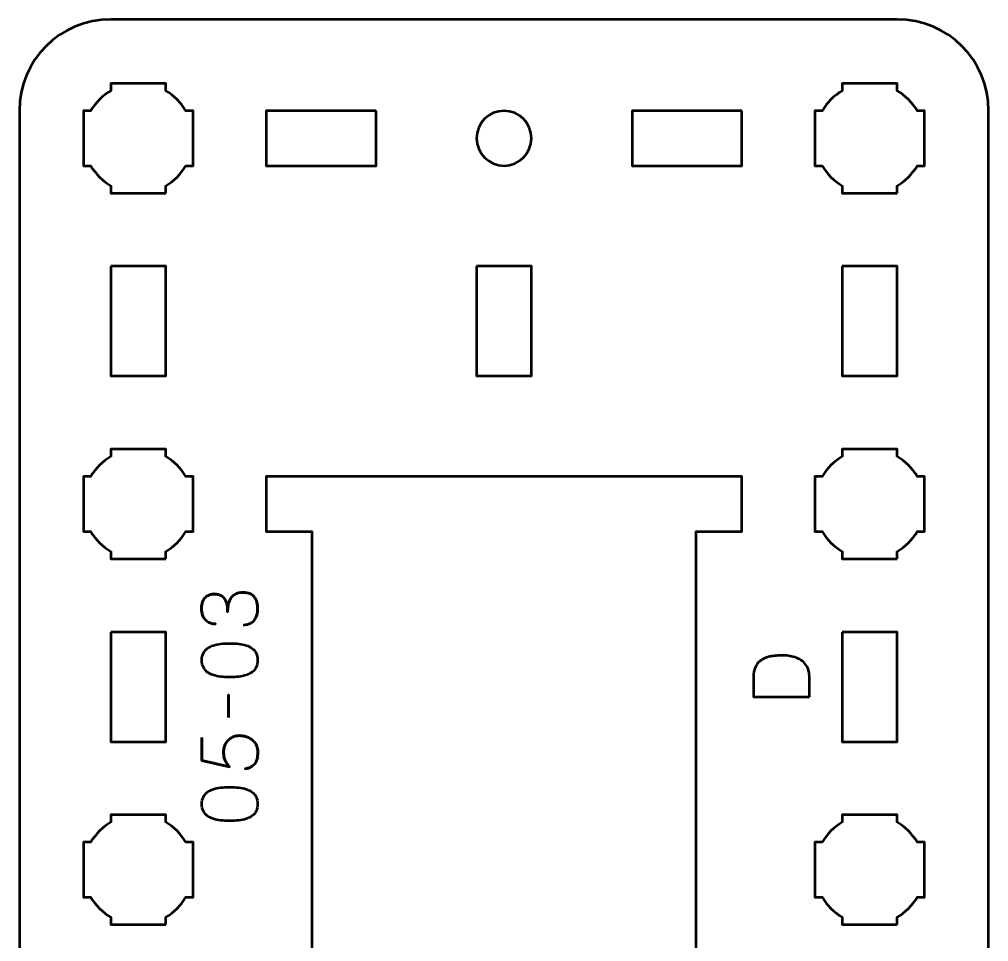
# Model space of a CAD drawing. Header units: centimetres. Extents: x -37.2 to 16.2, y -19.5 to -9.8.
# Drawn here: x -25.15 to -19.85, y -15.24 to -10.2 of the extents above; entities that cross this region are included whole.
import ezdxf

# ---------------------------------------------------------------- set-up
doc = ezdxf.new("R2010")
doc.units = ezdxf.units.CM
doc.header["$MEASUREMENT"] = 0
doc.layers.add('Layer 1', color=7, linetype='Continuous')

msp = doc.modelspace()

# ---------------------------------------------------------------- linework, layer by layer
at = {"layer": 'Layer 1', "color": 3, "lineweight": 53}
msp.add_open_spline([(-20.34991, -10.2), (-20.07285, -10.20008), (-19.84997, -10.42315), (-19.84997, -10.7001), (-19.84997, -10.7001), (-19.84997, -13.46669), (-19.84997, -16.23331), (-19.84997, -18.9999), (-19.84997, -18.9999), (-19.84997, -19.2769), (-20.07306, -19.5), (-20.35006, -19.5), (-20.35006, -19.5), (-20.35006, -19.5), (-24.64992, -19.5), (-24.64992, -19.5), (-24.64992, -19.5), (-24.92705, -19.5), (-25.15001, -19.2769), (-25.15001, -18.9999), (-25.15001, -18.9999), (-25.15001, -16.23331), (-25.15001, -13.46669), (-25.15001, -10.7001), (-25.15001, -10.7001), (-25.15001, -10.4231), (-24.92692, -10.2), (-24.64992, -10.2), (-24.64992, -10.2), (-24.64992, -10.2), (-20.34991, -10.2), (-20.34991, -10.2)], degree=3, knots=[0, 0, 0, 0, 0.125, 0.125, 0.125, 0.125, 0.25, 0.25, 0.25, 0.25, 0.375, 0.375, 0.375, 0.375, 0.5, 0.5, 0.5, 0.5, 0.625, 0.625, 0.625, 0.625, 0.75, 0.75, 0.75, 0.75, 0.875, 0.875, 0.875, 0.875, 1, 1, 1, 1], dxfattribs=at)
at = {"layer": 'Layer 1', "lineweight": 53}
for points, knots in [([(-24.34992, -11.14995), (-24.34992, -11.14995), (-24.49844, -11.14995), (-24.49844, -11.14995), (-24.49844, -11.14995), (-24.49844, -11.14995), (-24.49999, -11.14997), (-24.49999, -11.14997), (-24.49999, -11.14997), (-24.49999, -11.14997), (-24.50154, -11.14995), (-24.50154, -11.14995), (-24.50154, -11.14995), (-24.50154, -11.14995), (-24.64992, -11.14995), (-24.64992, -11.14995), (-24.64992, -11.14995), (-24.64992, -11.14995), (-24.64992, -11.10986), (-24.64992, -11.10986), (-24.64992, -11.10986), (-24.69549, -11.08351), (-24.73347, -11.04551), (-24.75983, -10.99996), (-24.75983, -10.99996), (-24.75983, -10.99996), (-24.79992, -10.99996), (-24.79992, -10.99996), (-24.79992, -10.99996), (-24.79992, -10.99996), (-24.79992, -10.85591), (-24.79992, -10.85591), (-24.79992, -10.85591), (-24.79992, -10.85591), (-24.79998, -10.84997), (-24.79998, -10.84997), (-24.79998, -10.84997), (-24.79998, -10.84997), (-24.79992, -10.84403), (-24.79992, -10.84403), (-24.79992, -10.84403), (-24.79992, -10.84403), (-24.79992, -10.69996), (-24.79992, -10.69996), (-24.79992, -10.69996), (-24.79992, -10.69996), (-24.75985, -10.69996), (-24.75985, -10.69996), (-24.75985, -10.69996), (-24.73349, -10.65439), (-24.6955, -10.6164), (-24.64992, -10.59006), (-24.64992, -10.59006), (-24.64992, -10.59006), (-24.64992, -10.54996), (-24.64992, -10.54996), (-24.64992, -10.54996), (-24.64992, -10.54996), (-24.34992, -10.54996), (-24.34992, -10.54996), (-24.34992, -10.54996), (-24.34992, -10.54996), (-24.34992, -10.59015), (-24.34992, -10.59015), (-24.34992, -10.59015), (-24.30442, -10.61649), (-24.26648, -10.65445), (-24.24014, -10.69996), (-24.24014, -10.69996), (-24.24014, -10.69996), (-24.19993, -10.69996), (-24.19993, -10.69996), (-24.19993, -10.69996), (-24.19993, -10.69996), (-24.19993, -10.99996), (-24.19993, -10.99996), (-24.19993, -10.99996), (-24.19993, -10.99996), (-24.24016, -10.99996), (-24.24016, -10.99996), (-24.24016, -10.99996), (-24.2665, -11.04546), (-24.30443, -11.08342), (-24.34992, -11.10976), (-24.34992, -11.10976), (-24.34992, -11.10976), (-24.34992, -11.14995), (-24.34992, -11.14995)], [0, 0, 0, 0, 0.0454545, 0.0454545, 0.0454545, 0.0454545, 0.0909091, 0.0909091, 0.0909091, 0.0909091, 0.1363636, 0.1363636, 0.1363636, 0.1363636, 0.1818182, 0.1818182, 0.1818182, 0.1818182, 0.2272727, 0.2272727, 0.2272727, 0.2272727, 0.2727273, 0.2727273, 0.2727273, 0.2727273, 0.3181818, 0.3181818, 0.3181818, 0.3181818, 0.3636364, 0.3636364, 0.3636364, 0.3636364, 0.4090909, 0.4090909, 0.4090909, 0.4090909, 0.4545455, 0.4545455, 0.4545455, 0.4545455, 0.5, 0.5, 0.5, 0.5, 0.5454545, 0.5454545, 0.5454545, 0.5454545, 0.5909091, 0.5909091, 0.5909091, 0.5909091, 0.6363636, 0.6363636, 0.6363636, 0.6363636, 0.6818182, 0.6818182, 0.6818182, 0.6818182, 0.7272727, 0.7272727, 0.7272727, 0.7272727, 0.7727273, 0.7727273, 0.7727273, 0.7727273, 0.8181818, 0.8181818, 0.8181818, 0.8181818, 0.8636364, 0.8636364, 0.8636364, 0.8636364, 0.9090909, 0.9090909, 0.9090909, 0.9090909, 0.9545455, 0.9545455, 0.9545455, 0.9545455, 1, 1, 1, 1]), ([(-20.34992, -11.14995), (-20.34992, -11.14995), (-20.49844, -11.14995), (-20.49844, -11.14995), (-20.49844, -11.14995), (-20.49844, -11.14995), (-20.49999, -11.14997), (-20.49999, -11.14997), (-20.49999, -11.14997), (-20.49999, -11.14997), (-20.50154, -11.14995), (-20.50154, -11.14995), (-20.50154, -11.14995), (-20.50154, -11.14995), (-20.64992, -11.14995), (-20.64992, -11.14995), (-20.64992, -11.14995), (-20.64992, -11.14995), (-20.64992, -11.10986), (-20.64992, -11.10986), (-20.64992, -11.10986), (-20.69549, -11.08351), (-20.73347, -11.04551), (-20.75983, -10.99996), (-20.75983, -10.99996), (-20.75983, -10.99996), (-20.79992, -10.99996), (-20.79992, -10.99996), (-20.79992, -10.99996), (-20.79992, -10.99996), (-20.79992, -10.85591), (-20.79992, -10.85591), (-20.79992, -10.85591), (-20.79992, -10.85591), (-20.79998, -10.84997), (-20.79998, -10.84997), (-20.79998, -10.84997), (-20.79998, -10.84997), (-20.79992, -10.84403), (-20.79992, -10.84403), (-20.79992, -10.84403), (-20.79992, -10.84403), (-20.79992, -10.69996), (-20.79992, -10.69996), (-20.79992, -10.69996), (-20.79992, -10.69996), (-20.75985, -10.69996), (-20.75985, -10.69996), (-20.75985, -10.69996), (-20.73349, -10.65439), (-20.6955, -10.6164), (-20.64992, -10.59006), (-20.64992, -10.59006), (-20.64992, -10.59006), (-20.64992, -10.54996), (-20.64992, -10.54996), (-20.64992, -10.54996), (-20.64992, -10.54996), (-20.34992, -10.54996), (-20.34992, -10.54996), (-20.34992, -10.54996), (-20.34992, -10.54996), (-20.34992, -10.59015), (-20.34992, -10.59015), (-20.34992, -10.59015), (-20.30442, -10.61649), (-20.26648, -10.65445), (-20.24014, -10.69996), (-20.24014, -10.69996), (-20.24014, -10.69996), (-20.19993, -10.69996), (-20.19993, -10.69996), (-20.19993, -10.69996), (-20.19993, -10.69996), (-20.19993, -10.99996), (-20.19993, -10.99996), (-20.19993, -10.99996), (-20.19993, -10.99996), (-20.24016, -10.99996), (-20.24016, -10.99996), (-20.24016, -10.99996), (-20.2665, -11.04546), (-20.30443, -11.08342), (-20.34992, -11.10976), (-20.34992, -11.10976), (-20.34992, -11.10976), (-20.34992, -11.14995), (-20.34992, -11.14995)], [0, 0, 0, 0, 0.0454545, 0.0454545, 0.0454545, 0.0454545, 0.0909091, 0.0909091, 0.0909091, 0.0909091, 0.1363636, 0.1363636, 0.1363636, 0.1363636, 0.1818182, 0.1818182, 0.1818182, 0.1818182, 0.2272727, 0.2272727, 0.2272727, 0.2272727, 0.2727273, 0.2727273, 0.2727273, 0.2727273, 0.3181818, 0.3181818, 0.3181818, 0.3181818, 0.3636364, 0.3636364, 0.3636364, 0.3636364, 0.4090909, 0.4090909, 0.4090909, 0.4090909, 0.4545455, 0.4545455, 0.4545455, 0.4545455, 0.5, 0.5, 0.5, 0.5, 0.5454545, 0.5454545, 0.5454545, 0.5454545, 0.5909091, 0.5909091, 0.5909091, 0.5909091, 0.6363636, 0.6363636, 0.6363636, 0.6363636, 0.6818182, 0.6818182, 0.6818182, 0.6818182, 0.7272727, 0.7272727, 0.7272727, 0.7272727, 0.7727273, 0.7727273, 0.7727273, 0.7727273, 0.8181818, 0.8181818, 0.8181818, 0.8181818, 0.8636364, 0.8636364, 0.8636364, 0.8636364, 0.9090909, 0.9090909, 0.9090909, 0.9090909, 0.9545455, 0.9545455, 0.9545455, 0.9545455, 1, 1, 1, 1]), ([(-23.19992, -10.70005), (-23.19992, -10.70005), (-23.19992, -11.00006), (-23.19992, -11.00006), (-23.19992, -11.00006), (-23.19992, -11.00006), (-23.79991, -11.00006), (-23.79991, -11.00006), (-23.79991, -11.00006), (-23.79991, -11.00006), (-23.79991, -10.70005), (-23.79991, -10.70005), (-23.79991, -10.70005), (-23.79991, -10.70005), (-23.19992, -10.70005), (-23.19992, -10.70005)], [0, 0, 0, 0, 0.25, 0.25, 0.25, 0.25, 0.5, 0.5, 0.5, 0.5, 0.75, 0.75, 0.75, 0.75, 1, 1, 1, 1]), ([(-22.64996, -10.84996), (-22.64996, -10.76713), (-22.58279, -10.69996), (-22.49996, -10.69996), (-22.49996, -10.69996), (-22.41713, -10.69996), (-22.34996, -10.76713), (-22.34996, -10.84996), (-22.34996, -10.84996), (-22.34996, -10.93279), (-22.41713, -10.99996), (-22.49996, -10.99996), (-22.49996, -10.99996), (-22.58279, -10.99996), (-22.64996, -10.93279), (-22.64996, -10.84996)], [0, 0, 0, 0, 0.25, 0.25, 0.25, 0.25, 0.5, 0.5, 0.5, 0.5, 0.75, 0.75, 0.75, 0.75, 1, 1, 1, 1]), ([(-21.19992, -10.70005), (-21.19992, -10.70005), (-21.19992, -11.00006), (-21.19992, -11.00006), (-21.19992, -11.00006), (-21.19992, -11.00006), (-21.79991, -11.00006), (-21.79991, -11.00006), (-21.79991, -11.00006), (-21.79991, -11.00006), (-21.79991, -10.70005), (-21.79991, -10.70005), (-21.79991, -10.70005), (-21.79991, -10.70005), (-21.19992, -10.70005), (-21.19992, -10.70005)], [0, 0, 0, 0, 0.25, 0.25, 0.25, 0.25, 0.5, 0.5, 0.5, 0.5, 0.75, 0.75, 0.75, 0.75, 1, 1, 1, 1]), ([(-24.64992, -11.55005), (-24.64992, -11.55005), (-24.34991, -11.55005), (-24.34991, -11.55005), (-24.34991, -11.55005), (-24.34991, -11.55005), (-24.34991, -12.15004), (-24.34991, -12.15004), (-24.34991, -12.15004), (-24.34991, -12.15004), (-24.64992, -12.15004), (-24.64992, -12.15004), (-24.64992, -12.15004), (-24.64992, -12.15004), (-24.64992, -11.55005), (-24.64992, -11.55005)], [0, 0, 0, 0, 0.25, 0.25, 0.25, 0.25, 0.5, 0.5, 0.5, 0.5, 0.75, 0.75, 0.75, 0.75, 1, 1, 1, 1]), ([(-22.64992, -11.55005), (-22.64992, -11.55005), (-22.34991, -11.55005), (-22.34991, -11.55005), (-22.34991, -11.55005), (-22.34991, -11.55005), (-22.34991, -12.15004), (-22.34991, -12.15004), (-22.34991, -12.15004), (-22.34991, -12.15004), (-22.64992, -12.15004), (-22.64992, -12.15004), (-22.64992, -12.15004), (-22.64992, -12.15004), (-22.64992, -11.55005), (-22.64992, -11.55005)], [0, 0, 0, 0, 0.25, 0.25, 0.25, 0.25, 0.5, 0.5, 0.5, 0.5, 0.75, 0.75, 0.75, 0.75, 1, 1, 1, 1]), ([(-20.64992, -11.55005), (-20.64992, -11.55005), (-20.34991, -11.55005), (-20.34991, -11.55005), (-20.34991, -11.55005), (-20.34991, -11.55005), (-20.34991, -12.15004), (-20.34991, -12.15004), (-20.34991, -12.15004), (-20.34991, -12.15004), (-20.64992, -12.15004), (-20.64992, -12.15004), (-20.64992, -12.15004), (-20.64992, -12.15004), (-20.64992, -11.55005), (-20.64992, -11.55005)], [0, 0, 0, 0, 0.25, 0.25, 0.25, 0.25, 0.5, 0.5, 0.5, 0.5, 0.75, 0.75, 0.75, 0.75, 1, 1, 1, 1]), ([(-24.34992, -13.14995), (-24.34992, -13.14995), (-24.49844, -13.14995), (-24.49844, -13.14995), (-24.49844, -13.14995), (-24.49844, -13.14995), (-24.49999, -13.14997), (-24.49999, -13.14997), (-24.49999, -13.14997), (-24.49999, -13.14997), (-24.50154, -13.14995), (-24.50154, -13.14995), (-24.50154, -13.14995), (-24.50154, -13.14995), (-24.64992, -13.14995), (-24.64992, -13.14995), (-24.64992, -13.14995), (-24.64992, -13.14995), (-24.64992, -13.10986), (-24.64992, -13.10986), (-24.64992, -13.10986), (-24.69549, -13.08351), (-24.73347, -13.04551), (-24.75983, -12.99996), (-24.75983, -12.99996), (-24.75983, -12.99996), (-24.79992, -12.99996), (-24.79992, -12.99996), (-24.79992, -12.99996), (-24.79992, -12.99996), (-24.79992, -12.85591), (-24.79992, -12.85591), (-24.79992, -12.85591), (-24.79992, -12.85591), (-24.79998, -12.84997), (-24.79998, -12.84997), (-24.79998, -12.84997), (-24.79998, -12.84997), (-24.79992, -12.84403), (-24.79992, -12.84403), (-24.79992, -12.84403), (-24.79992, -12.84403), (-24.79992, -12.69996), (-24.79992, -12.69996), (-24.79992, -12.69996), (-24.79992, -12.69996), (-24.75985, -12.69996), (-24.75985, -12.69996), (-24.75985, -12.69996), (-24.73349, -12.65439), (-24.6955, -12.6164), (-24.64992, -12.59006), (-24.64992, -12.59006), (-24.64992, -12.59006), (-24.64992, -12.54996), (-24.64992, -12.54996), (-24.64992, -12.54996), (-24.64992, -12.54996), (-24.34992, -12.54996), (-24.34992, -12.54996), (-24.34992, -12.54996), (-24.34992, -12.54996), (-24.34992, -12.59015), (-24.34992, -12.59015), (-24.34992, -12.59015), (-24.30442, -12.61649), (-24.26648, -12.65445), (-24.24014, -12.69996), (-24.24014, -12.69996), (-24.24014, -12.69996), (-24.19993, -12.69996), (-24.19993, -12.69996), (-24.19993, -12.69996), (-24.19993, -12.69996), (-24.19993, -12.99996), (-24.19993, -12.99996), (-24.19993, -12.99996), (-24.19993, -12.99996), (-24.24016, -12.99996), (-24.24016, -12.99996), (-24.24016, -12.99996), (-24.2665, -13.04546), (-24.30443, -13.08342), (-24.34992, -13.10976), (-24.34992, -13.10976), (-24.34992, -13.10976), (-24.34992, -13.14995), (-24.34992, -13.14995)], [0, 0, 0, 0, 0.0454545, 0.0454545, 0.0454545, 0.0454545, 0.0909091, 0.0909091, 0.0909091, 0.0909091, 0.1363636, 0.1363636, 0.1363636, 0.1363636, 0.1818182, 0.1818182, 0.1818182, 0.1818182, 0.2272727, 0.2272727, 0.2272727, 0.2272727, 0.2727273, 0.2727273, 0.2727273, 0.2727273, 0.3181818, 0.3181818, 0.3181818, 0.3181818, 0.3636364, 0.3636364, 0.3636364, 0.3636364, 0.4090909, 0.4090909, 0.4090909, 0.4090909, 0.4545455, 0.4545455, 0.4545455, 0.4545455, 0.5, 0.5, 0.5, 0.5, 0.5454545, 0.5454545, 0.5454545, 0.5454545, 0.5909091, 0.5909091, 0.5909091, 0.5909091, 0.6363636, 0.6363636, 0.6363636, 0.6363636, 0.6818182, 0.6818182, 0.6818182, 0.6818182, 0.7272727, 0.7272727, 0.7272727, 0.7272727, 0.7727273, 0.7727273, 0.7727273, 0.7727273, 0.8181818, 0.8181818, 0.8181818, 0.8181818, 0.8636364, 0.8636364, 0.8636364, 0.8636364, 0.9090909, 0.9090909, 0.9090909, 0.9090909, 0.9545455, 0.9545455, 0.9545455, 0.9545455, 1, 1, 1, 1]), ([(-20.34992, -13.14995), (-20.34992, -13.14995), (-20.49844, -13.14995), (-20.49844, -13.14995), (-20.49844, -13.14995), (-20.49844, -13.14995), (-20.49999, -13.14997), (-20.49999, -13.14997), (-20.49999, -13.14997), (-20.49999, -13.14997), (-20.50154, -13.14995), (-20.50154, -13.14995), (-20.50154, -13.14995), (-20.50154, -13.14995), (-20.64992, -13.14995), (-20.64992, -13.14995), (-20.64992, -13.14995), (-20.64992, -13.14995), (-20.64992, -13.10986), (-20.64992, -13.10986), (-20.64992, -13.10986), (-20.69549, -13.08351), (-20.73347, -13.04551), (-20.75983, -12.99996), (-20.75983, -12.99996), (-20.75983, -12.99996), (-20.79992, -12.99996), (-20.79992, -12.99996), (-20.79992, -12.99996), (-20.79992, -12.99996), (-20.79992, -12.85591), (-20.79992, -12.85591), (-20.79992, -12.85591), (-20.79992, -12.85591), (-20.79998, -12.84997), (-20.79998, -12.84997), (-20.79998, -12.84997), (-20.79998, -12.84997), (-20.79992, -12.84403), (-20.79992, -12.84403), (-20.79992, -12.84403), (-20.79992, -12.84403), (-20.79992, -12.69996), (-20.79992, -12.69996), (-20.79992, -12.69996), (-20.79992, -12.69996), (-20.75985, -12.69996), (-20.75985, -12.69996), (-20.75985, -12.69996), (-20.73349, -12.65439), (-20.6955, -12.6164), (-20.64992, -12.59006), (-20.64992, -12.59006), (-20.64992, -12.59006), (-20.64992, -12.54996), (-20.64992, -12.54996), (-20.64992, -12.54996), (-20.64992, -12.54996), (-20.34992, -12.54996), (-20.34992, -12.54996), (-20.34992, -12.54996), (-20.34992, -12.54996), (-20.34992, -12.59015), (-20.34992, -12.59015), (-20.34992, -12.59015), (-20.30442, -12.61649), (-20.26648, -12.65445), (-20.24014, -12.69996), (-20.24014, -12.69996), (-20.24014, -12.69996), (-20.19993, -12.69996), (-20.19993, -12.69996), (-20.19993, -12.69996), (-20.19993, -12.69996), (-20.19993, -12.99996), (-20.19993, -12.99996), (-20.19993, -12.99996), (-20.19993, -12.99996), (-20.24016, -12.99996), (-20.24016, -12.99996), (-20.24016, -12.99996), (-20.2665, -13.04546), (-20.30443, -13.08342), (-20.34992, -13.10976), (-20.34992, -13.10976), (-20.34992, -13.10976), (-20.34992, -13.14995), (-20.34992, -13.14995)], [0, 0, 0, 0, 0.0454545, 0.0454545, 0.0454545, 0.0454545, 0.0909091, 0.0909091, 0.0909091, 0.0909091, 0.1363636, 0.1363636, 0.1363636, 0.1363636, 0.1818182, 0.1818182, 0.1818182, 0.1818182, 0.2272727, 0.2272727, 0.2272727, 0.2272727, 0.2727273, 0.2727273, 0.2727273, 0.2727273, 0.3181818, 0.3181818, 0.3181818, 0.3181818, 0.3636364, 0.3636364, 0.3636364, 0.3636364, 0.4090909, 0.4090909, 0.4090909, 0.4090909, 0.4545455, 0.4545455, 0.4545455, 0.4545455, 0.5, 0.5, 0.5, 0.5, 0.5454545, 0.5454545, 0.5454545, 0.5454545, 0.5909091, 0.5909091, 0.5909091, 0.5909091, 0.6363636, 0.6363636, 0.6363636, 0.6363636, 0.6818182, 0.6818182, 0.6818182, 0.6818182, 0.7272727, 0.7272727, 0.7272727, 0.7272727, 0.7727273, 0.7727273, 0.7727273, 0.7727273, 0.8181818, 0.8181818, 0.8181818, 0.8181818, 0.8636364, 0.8636364, 0.8636364, 0.8636364, 0.9090909, 0.9090909, 0.9090909, 0.9090909, 0.9545455, 0.9545455, 0.9545455, 0.9545455, 1, 1, 1, 1]), ([(-21.19992, -18.68755), (-21.19992, -18.68755), (-21.19992, -19.00006), (-21.19992, -19.00006), (-21.19992, -19.00006), (-22.22534, -19.00006), (-22.77451, -19.00006), (-23.79991, -19.00006), (-23.79991, -19.00006), (-23.79991, -19.00006), (-23.79991, -18.68755), (-23.79991, -18.68755), (-23.79991, -18.68755), (-23.79991, -18.68755), (-23.54999, -18.68755), (-23.54999, -18.68755), (-23.54999, -18.68755), (-23.54999, -16.26878), (-23.54998, -15.4114), (-23.54998, -13.00006), (-23.54998, -13.00006), (-23.54998, -13.00006), (-23.79991, -13.00006), (-23.79991, -13.00006), (-23.79991, -13.00006), (-23.79991, -13.00006), (-23.79991, -12.70005), (-23.79991, -12.70005), (-23.79991, -12.70005), (-22.90176, -12.70005), (-22.09807, -12.70005), (-21.19992, -12.70005), (-21.19992, -12.70005), (-21.19992, -12.70005), (-21.19992, -13.00006), (-21.19992, -13.00006), (-21.19992, -13.00006), (-21.19992, -13.00006), (-21.44999, -13.00006), (-21.44999, -13.00006), (-21.44999, -13.00006), (-21.45, -15.44151), (-21.45001, -16.22887), (-21.45, -18.68755), (-21.45, -18.68755), (-21.45, -18.68755), (-21.19992, -18.68755), (-21.19992, -18.68755)], [0, 0, 0, 0, 0.0833333, 0.0833333, 0.0833333, 0.0833333, 0.1666667, 0.1666667, 0.1666667, 0.1666667, 0.25, 0.25, 0.25, 0.25, 0.3333333, 0.3333333, 0.3333333, 0.3333333, 0.4166667, 0.4166667, 0.4166667, 0.4166667, 0.5, 0.5, 0.5, 0.5, 0.5833333, 0.5833333, 0.5833333, 0.5833333, 0.6666667, 0.6666667, 0.6666667, 0.6666667, 0.75, 0.75, 0.75, 0.75, 0.8333333, 0.8333333, 0.8333333, 0.8333333, 0.9166667, 0.9166667, 0.9166667, 0.9166667, 1, 1, 1, 1]), ([(-24.64992, -13.55005), (-24.64992, -13.55005), (-24.34991, -13.55005), (-24.34991, -13.55005), (-24.34991, -13.55005), (-24.34991, -13.55005), (-24.34991, -14.15004), (-24.34991, -14.15004), (-24.34991, -14.15004), (-24.34991, -14.15004), (-24.64992, -14.15004), (-24.64992, -14.15004), (-24.64992, -14.15004), (-24.64992, -14.15004), (-24.64992, -13.55005), (-24.64992, -13.55005)], [0, 0, 0, 0, 0.25, 0.25, 0.25, 0.25, 0.5, 0.5, 0.5, 0.5, 0.75, 0.75, 0.75, 0.75, 1, 1, 1, 1]), ([(-20.64992, -13.55005), (-20.64992, -13.55005), (-20.34991, -13.55005), (-20.34991, -13.55005), (-20.34991, -13.55005), (-20.34991, -13.55005), (-20.34991, -14.15004), (-20.34991, -14.15004), (-20.34991, -14.15004), (-20.34991, -14.15004), (-20.64992, -14.15004), (-20.64992, -14.15004), (-20.64992, -14.15004), (-20.64992, -14.15004), (-20.64992, -13.55005), (-20.64992, -13.55005)], [0, 0, 0, 0, 0.25, 0.25, 0.25, 0.25, 0.5, 0.5, 0.5, 0.5, 0.75, 0.75, 0.75, 0.75, 1, 1, 1, 1]), ([(-24.34992, -15.14995), (-24.34992, -15.14995), (-24.49844, -15.14995), (-24.49844, -15.14995), (-24.49844, -15.14995), (-24.49844, -15.14995), (-24.49999, -15.14997), (-24.49999, -15.14997), (-24.49999, -15.14997), (-24.49999, -15.14997), (-24.50154, -15.14995), (-24.50154, -15.14995), (-24.50154, -15.14995), (-24.50154, -15.14995), (-24.64992, -15.14995), (-24.64992, -15.14995), (-24.64992, -15.14995), (-24.64992, -15.14995), (-24.64992, -15.10986), (-24.64992, -15.10986), (-24.64992, -15.10986), (-24.69549, -15.08351), (-24.73347, -15.04551), (-24.75983, -14.99996), (-24.75983, -14.99996), (-24.75983, -14.99996), (-24.79992, -14.99996), (-24.79992, -14.99996), (-24.79992, -14.99996), (-24.79992, -14.99996), (-24.79992, -14.85591), (-24.79992, -14.85591), (-24.79992, -14.85591), (-24.79992, -14.85591), (-24.79998, -14.84997), (-24.79998, -14.84997), (-24.79998, -14.84997), (-24.79998, -14.84997), (-24.79992, -14.84403), (-24.79992, -14.84403), (-24.79992, -14.84403), (-24.79992, -14.84403), (-24.79992, -14.69996), (-24.79992, -14.69996), (-24.79992, -14.69996), (-24.79992, -14.69996), (-24.75985, -14.69996), (-24.75985, -14.69996), (-24.75985, -14.69996), (-24.73349, -14.65439), (-24.6955, -14.6164), (-24.64992, -14.59006), (-24.64992, -14.59006), (-24.64992, -14.59006), (-24.64992, -14.54996), (-24.64992, -14.54996), (-24.64992, -14.54996), (-24.64992, -14.54996), (-24.34992, -14.54996), (-24.34992, -14.54996), (-24.34992, -14.54996), (-24.34992, -14.54996), (-24.34992, -14.59015), (-24.34992, -14.59015), (-24.34992, -14.59015), (-24.30442, -14.61649), (-24.26648, -14.65445), (-24.24014, -14.69996), (-24.24014, -14.69996), (-24.24014, -14.69996), (-24.19993, -14.69996), (-24.19993, -14.69996), (-24.19993, -14.69996), (-24.19993, -14.69996), (-24.19993, -14.99996), (-24.19993, -14.99996), (-24.19993, -14.99996), (-24.19993, -14.99996), (-24.24016, -14.99996), (-24.24016, -14.99996), (-24.24016, -14.99996), (-24.2665, -15.04546), (-24.30443, -15.08342), (-24.34992, -15.10976), (-24.34992, -15.10976), (-24.34992, -15.10976), (-24.34992, -15.14995), (-24.34992, -15.14995)], [0, 0, 0, 0, 0.0454545, 0.0454545, 0.0454545, 0.0454545, 0.0909091, 0.0909091, 0.0909091, 0.0909091, 0.1363636, 0.1363636, 0.1363636, 0.1363636, 0.1818182, 0.1818182, 0.1818182, 0.1818182, 0.2272727, 0.2272727, 0.2272727, 0.2272727, 0.2727273, 0.2727273, 0.2727273, 0.2727273, 0.3181818, 0.3181818, 0.3181818, 0.3181818, 0.3636364, 0.3636364, 0.3636364, 0.3636364, 0.4090909, 0.4090909, 0.4090909, 0.4090909, 0.4545455, 0.4545455, 0.4545455, 0.4545455, 0.5, 0.5, 0.5, 0.5, 0.5454545, 0.5454545, 0.5454545, 0.5454545, 0.5909091, 0.5909091, 0.5909091, 0.5909091, 0.6363636, 0.6363636, 0.6363636, 0.6363636, 0.6818182, 0.6818182, 0.6818182, 0.6818182, 0.7272727, 0.7272727, 0.7272727, 0.7272727, 0.7727273, 0.7727273, 0.7727273, 0.7727273, 0.8181818, 0.8181818, 0.8181818, 0.8181818, 0.8636364, 0.8636364, 0.8636364, 0.8636364, 0.9090909, 0.9090909, 0.9090909, 0.9090909, 0.9545455, 0.9545455, 0.9545455, 0.9545455, 1, 1, 1, 1]), ([(-20.34992, -15.14995), (-20.34992, -15.14995), (-20.49844, -15.14995), (-20.49844, -15.14995), (-20.49844, -15.14995), (-20.49844, -15.14995), (-20.49999, -15.14997), (-20.49999, -15.14997), (-20.49999, -15.14997), (-20.49999, -15.14997), (-20.50154, -15.14995), (-20.50154, -15.14995), (-20.50154, -15.14995), (-20.50154, -15.14995), (-20.64992, -15.14995), (-20.64992, -15.14995), (-20.64992, -15.14995), (-20.64992, -15.14995), (-20.64992, -15.10986), (-20.64992, -15.10986), (-20.64992, -15.10986), (-20.69549, -15.08351), (-20.73347, -15.04551), (-20.75983, -14.99996), (-20.75983, -14.99996), (-20.75983, -14.99996), (-20.79992, -14.99996), (-20.79992, -14.99996), (-20.79992, -14.99996), (-20.79992, -14.99996), (-20.79992, -14.85591), (-20.79992, -14.85591), (-20.79992, -14.85591), (-20.79992, -14.85591), (-20.79998, -14.84997), (-20.79998, -14.84997), (-20.79998, -14.84997), (-20.79998, -14.84997), (-20.79992, -14.84403), (-20.79992, -14.84403), (-20.79992, -14.84403), (-20.79992, -14.84403), (-20.79992, -14.69996), (-20.79992, -14.69996), (-20.79992, -14.69996), (-20.79992, -14.69996), (-20.75985, -14.69996), (-20.75985, -14.69996), (-20.75985, -14.69996), (-20.73349, -14.65439), (-20.6955, -14.6164), (-20.64992, -14.59006), (-20.64992, -14.59006), (-20.64992, -14.59006), (-20.64992, -14.54996), (-20.64992, -14.54996), (-20.64992, -14.54996), (-20.64992, -14.54996), (-20.34992, -14.54996), (-20.34992, -14.54996), (-20.34992, -14.54996), (-20.34992, -14.54996), (-20.34992, -14.59015), (-20.34992, -14.59015), (-20.34992, -14.59015), (-20.30442, -14.61649), (-20.26648, -14.65445), (-20.24014, -14.69996), (-20.24014, -14.69996), (-20.24014, -14.69996), (-20.19993, -14.69996), (-20.19993, -14.69996), (-20.19993, -14.69996), (-20.19993, -14.69996), (-20.19993, -14.99996), (-20.19993, -14.99996), (-20.19993, -14.99996), (-20.19993, -14.99996), (-20.24016, -14.99996), (-20.24016, -14.99996), (-20.24016, -14.99996), (-20.2665, -15.04546), (-20.30443, -15.08342), (-20.34992, -15.10976), (-20.34992, -15.10976), (-20.34992, -15.10976), (-20.34992, -15.14995), (-20.34992, -15.14995)], [0, 0, 0, 0, 0.0454545, 0.0454545, 0.0454545, 0.0454545, 0.0909091, 0.0909091, 0.0909091, 0.0909091, 0.1363636, 0.1363636, 0.1363636, 0.1363636, 0.1818182, 0.1818182, 0.1818182, 0.1818182, 0.2272727, 0.2272727, 0.2272727, 0.2272727, 0.2727273, 0.2727273, 0.2727273, 0.2727273, 0.3181818, 0.3181818, 0.3181818, 0.3181818, 0.3636364, 0.3636364, 0.3636364, 0.3636364, 0.4090909, 0.4090909, 0.4090909, 0.4090909, 0.4545455, 0.4545455, 0.4545455, 0.4545455, 0.5, 0.5, 0.5, 0.5, 0.5454545, 0.5454545, 0.5454545, 0.5454545, 0.5909091, 0.5909091, 0.5909091, 0.5909091, 0.6363636, 0.6363636, 0.6363636, 0.6363636, 0.6818182, 0.6818182, 0.6818182, 0.6818182, 0.7272727, 0.7272727, 0.7272727, 0.7272727, 0.7727273, 0.7727273, 0.7727273, 0.7727273, 0.8181818, 0.8181818, 0.8181818, 0.8181818, 0.8636364, 0.8636364, 0.8636364, 0.8636364, 0.9090909, 0.9090909, 0.9090909, 0.9090909, 0.9545455, 0.9545455, 0.9545455, 0.9545455, 1, 1, 1, 1])]:
    msp.add_open_spline(points, degree=3, knots=knots, dxfattribs=at)
at = {"layer": 'Layer 1', "color": 5, "lineweight": 53}
for points, knots in [([(-23.92377, -13.5118), (-23.90853, -13.51173), (-23.89527, -13.5082), (-23.88377, -13.50122), (-23.88377, -13.50122), (-23.87234, -13.49423), (-23.86338, -13.48428), (-23.85696, -13.4713), (-23.85696, -13.4713), (-23.85054, -13.45832), (-23.84729, -13.44273), (-23.84715, -13.42459), (-23.84715, -13.42459), (-23.84715, -13.41098), (-23.84856, -13.39863), (-23.85152, -13.38741), (-23.85152, -13.38741), (-23.85449, -13.37626), (-23.85907, -13.36667), (-23.86535, -13.35855), (-23.86535, -13.35855), (-23.87163, -13.35044), (-23.87975, -13.34423), (-23.88962, -13.33979), (-23.88962, -13.33979), (-23.89957, -13.33541), (-23.9115, -13.33323), (-23.92547, -13.33316), (-23.92547, -13.33316), (-23.94409, -13.33308), (-23.95983, -13.33689), (-23.9726, -13.34444), (-23.9726, -13.34444), (-23.98537, -13.35199), (-23.99496, -13.36371), (-24.00152, -13.37944), (-24.00152, -13.37944), (-24.00809, -13.39517), (-24.0114, -13.41535), (-24.0114, -13.43983), (-24.0114, -13.43983), (-24.01133, -13.42156), (-24.01302, -13.40625), (-24.01648, -13.39376), (-24.01648, -13.39376), (-24.01994, -13.38134), (-24.02481, -13.3714), (-24.03116, -13.36392), (-24.03116, -13.36392), (-24.03744, -13.35644), (-24.04492, -13.35101), (-24.05352, -13.34776), (-24.05352, -13.34776), (-24.06206, -13.34444), (-24.07144, -13.34282), (-24.08167, -13.34289), (-24.08167, -13.34289), (-24.09191, -13.34282), (-24.10136, -13.34423), (-24.11011, -13.34705), (-24.11011, -13.34705), (-24.11886, -13.34981), (-24.12655, -13.35432), (-24.13311, -13.36046), (-24.13311, -13.36046), (-24.13967, -13.3666), (-24.14482, -13.37471), (-24.14849, -13.38466), (-24.14849, -13.38466), (-24.15216, -13.39468), (-24.15399, -13.40689), (-24.15406, -13.42121), (-24.15406, -13.42121), (-24.15399, -13.43546), (-24.15188, -13.44795), (-24.14778, -13.45853), (-24.14778, -13.45853), (-24.14369, -13.46919), (-24.13812, -13.47793), (-24.13099, -13.48499), (-24.13099, -13.48499), (-24.12387, -13.49197), (-24.11575, -13.4972), (-24.10658, -13.50065), (-24.10658, -13.50065), (-24.09741, -13.50418), (-24.08767, -13.50587), (-24.07744, -13.50587), (-24.07744, -13.50587), (-24.08767, -13.50587), (-24.09741, -13.50418), (-24.10658, -13.50065), (-24.10658, -13.50065), (-24.11575, -13.4972), (-24.12387, -13.49197), (-24.13099, -13.48499), (-24.13099, -13.48499), (-24.13812, -13.47793), (-24.14369, -13.46919), (-24.14778, -13.45853), (-24.14778, -13.45853), (-24.15188, -13.44795), (-24.15399, -13.43546), (-24.15406, -13.42121), (-24.15406, -13.42121), (-24.15399, -13.40689), (-24.15216, -13.39468), (-24.14849, -13.38466), (-24.14849, -13.38466), (-24.14482, -13.37471), (-24.13967, -13.3666), (-24.13311, -13.36046), (-24.13311, -13.36046), (-24.12655, -13.35432), (-24.11886, -13.34981), (-24.11011, -13.34705), (-24.11011, -13.34705), (-24.10136, -13.34423), (-24.09191, -13.34282), (-24.08167, -13.34289), (-24.08167, -13.34289), (-24.07144, -13.34282), (-24.06206, -13.34444), (-24.05352, -13.34776), (-24.05352, -13.34776), (-24.04492, -13.35101), (-24.03744, -13.35644), (-24.03116, -13.36392), (-24.03116, -13.36392), (-24.02481, -13.3714), (-24.01994, -13.38134), (-24.01648, -13.39376), (-24.01648, -13.39376), (-24.01302, -13.40625), (-24.01133, -13.42156), (-24.0114, -13.43983), (-24.0114, -13.43983), (-24.0114, -13.41535), (-24.00809, -13.39517), (-24.00152, -13.37944), (-24.00152, -13.37944), (-23.99496, -13.36371), (-23.98537, -13.35199), (-23.9726, -13.34444), (-23.9726, -13.34444), (-23.95983, -13.33689), (-23.94409, -13.33308), (-23.92547, -13.33316), (-23.92547, -13.33316), (-23.9115, -13.33323), (-23.89957, -13.33541), (-23.88962, -13.33979), (-23.88962, -13.33979), (-23.87975, -13.34423), (-23.87163, -13.35044), (-23.86535, -13.35855), (-23.86535, -13.35855), (-23.85907, -13.36667), (-23.85449, -13.37626), (-23.85152, -13.38741), (-23.85152, -13.38741), (-23.84856, -13.39863), (-23.84715, -13.41098), (-23.84715, -13.42459), (-23.84715, -13.42459), (-23.84729, -13.44273), (-23.85054, -13.45832), (-23.85696, -13.4713), (-23.85696, -13.4713), (-23.86338, -13.48428), (-23.87234, -13.49423), (-23.88377, -13.50122), (-23.88377, -13.50122), (-23.89527, -13.5082), (-23.90853, -13.51173), (-23.92377, -13.5118)], [0, 0, 0, 0, 0.0227273, 0.0227273, 0.0227273, 0.0227273, 0.0454545, 0.0454545, 0.0454545, 0.0454545, 0.0681818, 0.0681818, 0.0681818, 0.0681818, 0.0909091, 0.0909091, 0.0909091, 0.0909091, 0.1136364, 0.1136364, 0.1136364, 0.1136364, 0.1363636, 0.1363636, 0.1363636, 0.1363636, 0.1590909, 0.1590909, 0.1590909, 0.1590909, 0.1818182, 0.1818182, 0.1818182, 0.1818182, 0.2045455, 0.2045455, 0.2045455, 0.2045455, 0.2272727, 0.2272727, 0.2272727, 0.2272727, 0.25, 0.25, 0.25, 0.25, 0.2727273, 0.2727273, 0.2727273, 0.2727273, 0.2954545, 0.2954545, 0.2954545, 0.2954545, 0.3181818, 0.3181818, 0.3181818, 0.3181818, 0.3409091, 0.3409091, 0.3409091, 0.3409091, 0.3636364, 0.3636364, 0.3636364, 0.3636364, 0.3863636, 0.3863636, 0.3863636, 0.3863636, 0.4090909, 0.4090909, 0.4090909, 0.4090909, 0.4318182, 0.4318182, 0.4318182, 0.4318182, 0.4545455, 0.4545455, 0.4545455, 0.4545455, 0.4772727, 0.4772727, 0.4772727, 0.4772727, 0.5, 0.5, 0.5, 0.5, 0.5227273, 0.5227273, 0.5227273, 0.5227273, 0.5454545, 0.5454545, 0.5454545, 0.5454545, 0.5681818, 0.5681818, 0.5681818, 0.5681818, 0.5909091, 0.5909091, 0.5909091, 0.5909091, 0.6136364, 0.6136364, 0.6136364, 0.6136364, 0.6363636, 0.6363636, 0.6363636, 0.6363636, 0.6590909, 0.6590909, 0.6590909, 0.6590909, 0.6818182, 0.6818182, 0.6818182, 0.6818182, 0.7045455, 0.7045455, 0.7045455, 0.7045455, 0.7272727, 0.7272727, 0.7272727, 0.7272727, 0.75, 0.75, 0.75, 0.75, 0.7727273, 0.7727273, 0.7727273, 0.7727273, 0.7954545, 0.7954545, 0.7954545, 0.7954545, 0.8181818, 0.8181818, 0.8181818, 0.8181818, 0.8409091, 0.8409091, 0.8409091, 0.8409091, 0.8636364, 0.8636364, 0.8636364, 0.8636364, 0.8863636, 0.8863636, 0.8863636, 0.8863636, 0.9090909, 0.9090909, 0.9090909, 0.9090909, 0.9318182, 0.9318182, 0.9318182, 0.9318182, 0.9545455, 0.9545455, 0.9545455, 0.9545455, 0.9772727, 0.9772727, 0.9772727, 0.9772727, 1, 1, 1, 1]), ([(-23.84715, -13.70441), (-23.84722, -13.6896), (-23.84983, -13.67683), (-23.85491, -13.66617), (-23.85491, -13.66617), (-23.85999, -13.65559), (-23.86726, -13.64677), (-23.8765, -13.63972), (-23.8765, -13.63972), (-23.88581, -13.63273), (-23.89682, -13.62723), (-23.90952, -13.62314), (-23.90952, -13.62314), (-23.92222, -13.61911), (-23.93612, -13.61622), (-23.95136, -13.6146), (-23.95136, -13.6146), (-23.9666, -13.6129), (-23.98262, -13.61206), (-23.99955, -13.61213), (-23.99955, -13.61213), (-24.01641, -13.61206), (-24.03243, -13.6129), (-24.0476, -13.6146), (-24.0476, -13.6146), (-24.06277, -13.61622), (-24.07674, -13.61911), (-24.08944, -13.62314), (-24.08944, -13.62314), (-24.10207, -13.62723), (-24.11307, -13.63273), (-24.12246, -13.63972), (-24.12246, -13.63972), (-24.13177, -13.64677), (-24.13904, -13.65559), (-24.14412, -13.66617), (-24.14412, -13.66617), (-24.14927, -13.67683), (-24.15188, -13.6896), (-24.15195, -13.70441), (-24.15195, -13.70441), (-24.15188, -13.71923), (-24.14927, -13.732), (-24.14412, -13.74266), (-24.14412, -13.74266), (-24.13904, -13.75324), (-24.13177, -13.76206), (-24.12246, -13.76911), (-24.12246, -13.76911), (-24.11307, -13.7761), (-24.10207, -13.7816), (-24.08944, -13.78569), (-24.08944, -13.78569), (-24.07674, -13.78972), (-24.06277, -13.79261), (-24.0476, -13.79423), (-24.0476, -13.79423), (-24.03243, -13.79592), (-24.01641, -13.79677), (-23.99955, -13.7967), (-23.99955, -13.7967), (-23.98262, -13.79677), (-23.9666, -13.79592), (-23.95136, -13.79423), (-23.95136, -13.79423), (-23.93612, -13.79261), (-23.92222, -13.78972), (-23.90952, -13.78569), (-23.90952, -13.78569), (-23.89682, -13.7816), (-23.88581, -13.7761), (-23.8765, -13.76911), (-23.8765, -13.76911), (-23.86726, -13.76206), (-23.85999, -13.75324), (-23.85491, -13.74266), (-23.85491, -13.74266), (-23.84983, -13.732), (-23.84722, -13.71923), (-23.84715, -13.70441)], [0, 0, 0, 0, 0.05, 0.05, 0.05, 0.05, 0.1, 0.1, 0.1, 0.1, 0.15, 0.15, 0.15, 0.15, 0.2, 0.2, 0.2, 0.2, 0.25, 0.25, 0.25, 0.25, 0.3, 0.3, 0.3, 0.3, 0.35, 0.35, 0.35, 0.35, 0.4, 0.4, 0.4, 0.4, 0.45, 0.45, 0.45, 0.45, 0.5, 0.5, 0.5, 0.5, 0.55, 0.55, 0.55, 0.55, 0.6, 0.6, 0.6, 0.6, 0.65, 0.65, 0.65, 0.65, 0.7, 0.7, 0.7, 0.7, 0.75, 0.75, 0.75, 0.75, 0.8, 0.8, 0.8, 0.8, 0.85, 0.85, 0.85, 0.85, 0.9, 0.9, 0.9, 0.9, 0.95, 0.95, 0.95, 0.95, 1, 1, 1, 1]), ([(-23.84715, -13.70441), (-23.84722, -13.6896), (-23.84983, -13.67683), (-23.85491, -13.66617), (-23.85491, -13.66617), (-23.85999, -13.65559), (-23.86726, -13.64677), (-23.8765, -13.63972), (-23.8765, -13.63972), (-23.88581, -13.63273), (-23.89682, -13.62723), (-23.90952, -13.62314), (-23.90952, -13.62314), (-23.92222, -13.61911), (-23.93612, -13.61622), (-23.95136, -13.6146), (-23.95136, -13.6146), (-23.9666, -13.6129), (-23.98262, -13.61206), (-23.99955, -13.61213), (-23.99955, -13.61213), (-24.01641, -13.61206), (-24.03243, -13.6129), (-24.0476, -13.6146), (-24.0476, -13.6146), (-24.06277, -13.61622), (-24.07674, -13.61911), (-24.08944, -13.62314), (-24.08944, -13.62314), (-24.10207, -13.62723), (-24.11307, -13.63273), (-24.12246, -13.63972), (-24.12246, -13.63972), (-24.13177, -13.64677), (-24.13904, -13.65559), (-24.14412, -13.66617), (-24.14412, -13.66617), (-24.14927, -13.67683), (-24.15188, -13.6896), (-24.15195, -13.70441), (-24.15195, -13.70441), (-24.15188, -13.71923), (-24.14927, -13.732), (-24.14412, -13.74266), (-24.14412, -13.74266), (-24.13904, -13.75324), (-24.13177, -13.76206), (-24.12246, -13.76911), (-24.12246, -13.76911), (-24.11307, -13.7761), (-24.10207, -13.7816), (-24.08944, -13.78569), (-24.08944, -13.78569), (-24.07674, -13.78972), (-24.06277, -13.79261), (-24.0476, -13.79423), (-24.0476, -13.79423), (-24.03243, -13.79592), (-24.01641, -13.79677), (-23.99955, -13.7967), (-23.99955, -13.7967), (-23.98262, -13.79677), (-23.9666, -13.79592), (-23.95136, -13.79423), (-23.95136, -13.79423), (-23.93612, -13.79261), (-23.92222, -13.78972), (-23.90952, -13.78569), (-23.90952, -13.78569), (-23.89682, -13.7816), (-23.88581, -13.7761), (-23.8765, -13.76911), (-23.8765, -13.76911), (-23.86726, -13.76206), (-23.85999, -13.75324), (-23.85491, -13.74266), (-23.85491, -13.74266), (-23.84983, -13.732), (-23.84722, -13.71923), (-23.84715, -13.70441)], [0, 0, 0, 0, 0.05, 0.05, 0.05, 0.05, 0.1, 0.1, 0.1, 0.1, 0.15, 0.15, 0.15, 0.15, 0.2, 0.2, 0.2, 0.2, 0.25, 0.25, 0.25, 0.25, 0.3, 0.3, 0.3, 0.3, 0.35, 0.35, 0.35, 0.35, 0.4, 0.4, 0.4, 0.4, 0.45, 0.45, 0.45, 0.45, 0.5, 0.5, 0.5, 0.5, 0.55, 0.55, 0.55, 0.55, 0.6, 0.6, 0.6, 0.6, 0.65, 0.65, 0.65, 0.65, 0.7, 0.7, 0.7, 0.7, 0.75, 0.75, 0.75, 0.75, 0.8, 0.8, 0.8, 0.8, 0.85, 0.85, 0.85, 0.85, 0.9, 0.9, 0.9, 0.9, 0.95, 0.95, 0.95, 0.95, 1, 1, 1, 1]), ([(-20.83014, -13.90356), (-20.83014, -13.90356), (-21.13536, -13.90356), (-21.13536, -13.90356), (-21.13536, -13.90356), (-21.13536, -13.90356), (-21.13536, -13.79349), (-21.13536, -13.79349), (-21.13536, -13.79349), (-21.13529, -13.77677), (-21.1331, -13.76231), (-21.1288, -13.7501), (-21.1288, -13.7501), (-21.1245, -13.73797), (-21.11857, -13.72767), (-21.11109, -13.71934), (-21.11109, -13.71934), (-21.10354, -13.71095), (-21.09486, -13.70417), (-21.08506, -13.69888), (-21.08506, -13.69888), (-21.07532, -13.69359), (-21.06488, -13.6895), (-21.0538, -13.6866), (-21.0538, -13.6866), (-21.04279, -13.68371), (-21.03157, -13.68167), (-21.02022, -13.6804), (-21.02022, -13.6804), (-21.00886, -13.67913), (-20.99785, -13.67828), (-20.9872, -13.67793), (-20.9872, -13.67793), (-20.97654, -13.67743), (-20.96532, -13.67778), (-20.95354, -13.67891), (-20.95354, -13.67891), (-20.94176, -13.68004), (-20.92998, -13.68216), (-20.91826, -13.68533), (-20.91826, -13.68533), (-20.90655, -13.68844), (-20.8954, -13.69288), (-20.88482, -13.69853), (-20.88482, -13.69853), (-20.87431, -13.70424), (-20.86492, -13.71144), (-20.85674, -13.72005), (-20.85674, -13.72005), (-20.84855, -13.72873), (-20.84206, -13.7391), (-20.83734, -13.75123), (-20.83734, -13.75123), (-20.83261, -13.76337), (-20.83021, -13.77748), (-20.83014, -13.79349), (-20.83014, -13.79349), (-20.83014, -13.79349), (-20.83014, -13.90356), (-20.83014, -13.90356)], [0, 0, 0, 0, 0.0666667, 0.0666667, 0.0666667, 0.0666667, 0.1333333, 0.1333333, 0.1333333, 0.1333333, 0.2, 0.2, 0.2, 0.2, 0.2666667, 0.2666667, 0.2666667, 0.2666667, 0.3333333, 0.3333333, 0.3333333, 0.3333333, 0.4, 0.4, 0.4, 0.4, 0.4666667, 0.4666667, 0.4666667, 0.4666667, 0.5333333, 0.5333333, 0.5333333, 0.5333333, 0.6, 0.6, 0.6, 0.6, 0.6666667, 0.6666667, 0.6666667, 0.6666667, 0.7333333, 0.7333333, 0.7333333, 0.7333333, 0.8, 0.8, 0.8, 0.8, 0.8666667, 0.8666667, 0.8666667, 0.8666667, 0.9333333, 0.9333333, 0.9333333, 0.9333333, 1, 1, 1, 1]), ([(-20.83014, -13.90356), (-20.83014, -13.90356), (-21.13536, -13.90356), (-21.13536, -13.90356), (-21.13536, -13.90356), (-21.13536, -13.90356), (-21.13536, -13.79349), (-21.13536, -13.79349), (-21.13536, -13.79349), (-21.13529, -13.77677), (-21.1331, -13.76231), (-21.1288, -13.7501), (-21.1288, -13.7501), (-21.1245, -13.73797), (-21.11857, -13.72767), (-21.11109, -13.71934), (-21.11109, -13.71934), (-21.10354, -13.71095), (-21.09486, -13.70417), (-21.08506, -13.69888), (-21.08506, -13.69888), (-21.07532, -13.69359), (-21.06488, -13.6895), (-21.0538, -13.6866), (-21.0538, -13.6866), (-21.04279, -13.68371), (-21.03157, -13.68167), (-21.02022, -13.6804), (-21.02022, -13.6804), (-21.00886, -13.67913), (-20.99785, -13.67828), (-20.9872, -13.67793), (-20.9872, -13.67793), (-20.97654, -13.67743), (-20.96532, -13.67778), (-20.95354, -13.67891), (-20.95354, -13.67891), (-20.94176, -13.68004), (-20.92998, -13.68216), (-20.91826, -13.68533), (-20.91826, -13.68533), (-20.90655, -13.68844), (-20.8954, -13.69288), (-20.88482, -13.69853), (-20.88482, -13.69853), (-20.87431, -13.70424), (-20.86492, -13.71144), (-20.85674, -13.72005), (-20.85674, -13.72005), (-20.84855, -13.72873), (-20.84206, -13.7391), (-20.83734, -13.75123), (-20.83734, -13.75123), (-20.83261, -13.76337), (-20.83021, -13.77748), (-20.83014, -13.79349), (-20.83014, -13.79349), (-20.83014, -13.79349), (-20.83014, -13.90356), (-20.83014, -13.90356)], [0, 0, 0, 0, 0.0666667, 0.0666667, 0.0666667, 0.0666667, 0.1333333, 0.1333333, 0.1333333, 0.1333333, 0.2, 0.2, 0.2, 0.2, 0.2666667, 0.2666667, 0.2666667, 0.2666667, 0.3333333, 0.3333333, 0.3333333, 0.3333333, 0.4, 0.4, 0.4, 0.4, 0.4666667, 0.4666667, 0.4666667, 0.4666667, 0.5333333, 0.5333333, 0.5333333, 0.5333333, 0.6, 0.6, 0.6, 0.6, 0.6666667, 0.6666667, 0.6666667, 0.6666667, 0.7333333, 0.7333333, 0.7333333, 0.7333333, 0.8, 0.8, 0.8, 0.8, 0.8666667, 0.8666667, 0.8666667, 0.8666667, 0.9333333, 0.9333333, 0.9333333, 0.9333333, 1, 1, 1, 1]), ([(-24.00675, -14.01683), (-24.00675, -14.01683), (-24.00675, -13.89364), (-24.00675, -13.89364), (-24.00675, -13.89364), (-24.00675, -13.89364), (-24.00675, -14.01683), (-24.00675, -14.01683)], [0, 0, 0, 0, 0.5, 0.5, 0.5, 0.5, 1, 1, 1, 1]), ([(-24.15237, -14.12647), (-24.15237, -14.12647), (-24.15237, -14.25347), (-24.15237, -14.25347), (-24.15237, -14.25347), (-24.15237, -14.25347), (-24.00082, -14.28734), (-24.00082, -14.28734), (-24.00082, -14.28734), (-24.0059, -14.28141), (-24.01048, -14.27577), (-24.01451, -14.27033), (-24.01451, -14.27033), (-24.01853, -14.26497), (-24.02191, -14.25933), (-24.02474, -14.25333), (-24.02474, -14.25333), (-24.02756, -14.2474), (-24.02968, -14.24063), (-24.03116, -14.23301), (-24.03116, -14.23301), (-24.03264, -14.22546), (-24.03342, -14.21643), (-24.03342, -14.20606), (-24.03342, -14.20606), (-24.03342, -14.19759), (-24.03229, -14.18912), (-24.02996, -14.18066), (-24.02996, -14.18066), (-24.0277, -14.17219), (-24.02424, -14.16415), (-24.01966, -14.15653), (-24.01966, -14.15653), (-24.015, -14.14884), (-24.00921, -14.14206), (-24.00223, -14.13614), (-24.00223, -14.13614), (-23.99524, -14.13014), (-23.98706, -14.12541), (-23.97768, -14.12203), (-23.97768, -14.12203), (-23.96829, -14.11857), (-23.95764, -14.11681), (-23.94579, -14.11674), (-23.94579, -14.11674), (-23.94141, -14.11666), (-23.93591, -14.11716), (-23.92942, -14.11815), (-23.92942, -14.11815), (-23.92293, -14.11906), (-23.91587, -14.12076), (-23.90839, -14.12316), (-23.90839, -14.12316), (-23.90091, -14.12555), (-23.8935, -14.12894), (-23.88617, -14.13324), (-23.88617, -14.13324), (-23.87883, -14.13755), (-23.87213, -14.14305), (-23.86606, -14.14968), (-23.86606, -14.14968), (-23.85999, -14.15632), (-23.85512, -14.16436), (-23.85145, -14.17374), (-23.85145, -14.17374), (-23.84786, -14.1832), (-23.84595, -14.19428), (-23.84588, -14.2069), (-23.84588, -14.2069), (-23.84595, -14.222), (-23.84757, -14.2347), (-23.85061, -14.245), (-23.85061, -14.245), (-23.85371, -14.25531), (-23.85773, -14.2637), (-23.86281, -14.27019), (-23.86281, -14.27019), (-23.86789, -14.27675), (-23.87347, -14.28183), (-23.87953, -14.2855), (-23.87953, -14.2855), (-23.8856, -14.28917), (-23.89167, -14.29192), (-23.89774, -14.29376), (-23.89774, -14.29376), (-23.90381, -14.29559), (-23.90938, -14.297), (-23.91446, -14.29792), (-23.91446, -14.29792), (-23.90938, -14.297), (-23.90381, -14.29559), (-23.89774, -14.29376), (-23.89774, -14.29376), (-23.89167, -14.29192), (-23.8856, -14.28917), (-23.87953, -14.2855), (-23.87953, -14.2855), (-23.87347, -14.28183), (-23.86789, -14.27675), (-23.86281, -14.27019), (-23.86281, -14.27019), (-23.85773, -14.2637), (-23.85371, -14.25531), (-23.85061, -14.245), (-23.85061, -14.245), (-23.84757, -14.2347), (-23.84595, -14.222), (-23.84588, -14.2069), (-23.84588, -14.2069), (-23.84595, -14.19428), (-23.84786, -14.1832), (-23.85145, -14.17374), (-23.85145, -14.17374), (-23.85512, -14.16436), (-23.85999, -14.15632), (-23.86606, -14.14968), (-23.86606, -14.14968), (-23.87213, -14.14305), (-23.87883, -14.13755), (-23.88617, -14.13324), (-23.88617, -14.13324), (-23.8935, -14.12894), (-23.90091, -14.12555), (-23.90839, -14.12316), (-23.90839, -14.12316), (-23.91587, -14.12076), (-23.92293, -14.11906), (-23.92942, -14.11815), (-23.92942, -14.11815), (-23.93591, -14.11716), (-23.94141, -14.11666), (-23.94579, -14.11674), (-23.94579, -14.11674), (-23.95764, -14.11681), (-23.96829, -14.11857), (-23.97768, -14.12203), (-23.97768, -14.12203), (-23.98706, -14.12541), (-23.99524, -14.13014), (-24.00223, -14.13614), (-24.00223, -14.13614), (-24.00921, -14.14206), (-24.015, -14.14884), (-24.01966, -14.15653), (-24.01966, -14.15653), (-24.02424, -14.16415), (-24.0277, -14.17219), (-24.02996, -14.18066), (-24.02996, -14.18066), (-24.03229, -14.18912), (-24.03342, -14.19759), (-24.03342, -14.20606), (-24.03342, -14.20606), (-24.03342, -14.21643), (-24.03264, -14.22546), (-24.03116, -14.23301), (-24.03116, -14.23301), (-24.02968, -14.24063), (-24.02756, -14.2474), (-24.02474, -14.25333), (-24.02474, -14.25333), (-24.02191, -14.25933), (-24.01853, -14.26497), (-24.01451, -14.27033), (-24.01451, -14.27033), (-24.01048, -14.27577), (-24.0059, -14.28141), (-24.00082, -14.28734), (-24.00082, -14.28734), (-24.00082, -14.28734), (-24.15237, -14.25347), (-24.15237, -14.25347), (-24.15237, -14.25347), (-24.15237, -14.25347), (-24.15237, -14.12647), (-24.15237, -14.12647)], [0, 0, 0, 0, 0.0227273, 0.0227273, 0.0227273, 0.0227273, 0.0454545, 0.0454545, 0.0454545, 0.0454545, 0.0681818, 0.0681818, 0.0681818, 0.0681818, 0.0909091, 0.0909091, 0.0909091, 0.0909091, 0.1136364, 0.1136364, 0.1136364, 0.1136364, 0.1363636, 0.1363636, 0.1363636, 0.1363636, 0.1590909, 0.1590909, 0.1590909, 0.1590909, 0.1818182, 0.1818182, 0.1818182, 0.1818182, 0.2045455, 0.2045455, 0.2045455, 0.2045455, 0.2272727, 0.2272727, 0.2272727, 0.2272727, 0.25, 0.25, 0.25, 0.25, 0.2727273, 0.2727273, 0.2727273, 0.2727273, 0.2954545, 0.2954545, 0.2954545, 0.2954545, 0.3181818, 0.3181818, 0.3181818, 0.3181818, 0.3409091, 0.3409091, 0.3409091, 0.3409091, 0.3636364, 0.3636364, 0.3636364, 0.3636364, 0.3863636, 0.3863636, 0.3863636, 0.3863636, 0.4090909, 0.4090909, 0.4090909, 0.4090909, 0.4318182, 0.4318182, 0.4318182, 0.4318182, 0.4545455, 0.4545455, 0.4545455, 0.4545455, 0.4772727, 0.4772727, 0.4772727, 0.4772727, 0.5, 0.5, 0.5, 0.5, 0.5227273, 0.5227273, 0.5227273, 0.5227273, 0.5454545, 0.5454545, 0.5454545, 0.5454545, 0.5681818, 0.5681818, 0.5681818, 0.5681818, 0.5909091, 0.5909091, 0.5909091, 0.5909091, 0.6136364, 0.6136364, 0.6136364, 0.6136364, 0.6363636, 0.6363636, 0.6363636, 0.6363636, 0.6590909, 0.6590909, 0.6590909, 0.6590909, 0.6818182, 0.6818182, 0.6818182, 0.6818182, 0.7045455, 0.7045455, 0.7045455, 0.7045455, 0.7272727, 0.7272727, 0.7272727, 0.7272727, 0.75, 0.75, 0.75, 0.75, 0.7727273, 0.7727273, 0.7727273, 0.7727273, 0.7954545, 0.7954545, 0.7954545, 0.7954545, 0.8181818, 0.8181818, 0.8181818, 0.8181818, 0.8409091, 0.8409091, 0.8409091, 0.8409091, 0.8636364, 0.8636364, 0.8636364, 0.8636364, 0.8863636, 0.8863636, 0.8863636, 0.8863636, 0.9090909, 0.9090909, 0.9090909, 0.9090909, 0.9318182, 0.9318182, 0.9318182, 0.9318182, 0.9545455, 0.9545455, 0.9545455, 0.9545455, 0.9772727, 0.9772727, 0.9772727, 0.9772727, 1, 1, 1, 1]), ([(-23.84715, -14.49053), (-23.84722, -14.47572), (-23.84983, -14.46295), (-23.85491, -14.45229), (-23.85491, -14.45229), (-23.85999, -14.44171), (-23.86726, -14.43289), (-23.8765, -14.42584), (-23.8765, -14.42584), (-23.88581, -14.41885), (-23.89682, -14.41335), (-23.90952, -14.40926), (-23.90952, -14.40926), (-23.92222, -14.40523), (-23.93612, -14.40234), (-23.95136, -14.40072), (-23.95136, -14.40072), (-23.9666, -14.39902), (-23.98262, -14.39818), (-23.99955, -14.39825), (-23.99955, -14.39825), (-24.01641, -14.39818), (-24.03243, -14.39902), (-24.0476, -14.40072), (-24.0476, -14.40072), (-24.06277, -14.40234), (-24.07674, -14.40523), (-24.08944, -14.40926), (-24.08944, -14.40926), (-24.10207, -14.41335), (-24.11307, -14.41885), (-24.12246, -14.42584), (-24.12246, -14.42584), (-24.13177, -14.43289), (-24.13904, -14.44171), (-24.14412, -14.45229), (-24.14412, -14.45229), (-24.14927, -14.46295), (-24.15188, -14.47572), (-24.15195, -14.49053), (-24.15195, -14.49053), (-24.15188, -14.50535), (-24.14927, -14.51812), (-24.14412, -14.52878), (-24.14412, -14.52878), (-24.13904, -14.53936), (-24.13177, -14.54818), (-24.12246, -14.55523), (-24.12246, -14.55523), (-24.11307, -14.56222), (-24.10207, -14.56772), (-24.08944, -14.57181), (-24.08944, -14.57181), (-24.07674, -14.57584), (-24.06277, -14.57873), (-24.0476, -14.58035), (-24.0476, -14.58035), (-24.03243, -14.58204), (-24.01641, -14.58289), (-23.99955, -14.58282), (-23.99955, -14.58282), (-23.98262, -14.58289), (-23.9666, -14.58204), (-23.95136, -14.58035), (-23.95136, -14.58035), (-23.93612, -14.57873), (-23.92222, -14.57584), (-23.90952, -14.57181), (-23.90952, -14.57181), (-23.89682, -14.56772), (-23.88581, -14.56222), (-23.8765, -14.55523), (-23.8765, -14.55523), (-23.86726, -14.54818), (-23.85999, -14.53936), (-23.85491, -14.52878), (-23.85491, -14.52878), (-23.84983, -14.51812), (-23.84722, -14.50535), (-23.84715, -14.49053)], [0, 0, 0, 0, 0.05, 0.05, 0.05, 0.05, 0.1, 0.1, 0.1, 0.1, 0.15, 0.15, 0.15, 0.15, 0.2, 0.2, 0.2, 0.2, 0.25, 0.25, 0.25, 0.25, 0.3, 0.3, 0.3, 0.3, 0.35, 0.35, 0.35, 0.35, 0.4, 0.4, 0.4, 0.4, 0.45, 0.45, 0.45, 0.45, 0.5, 0.5, 0.5, 0.5, 0.55, 0.55, 0.55, 0.55, 0.6, 0.6, 0.6, 0.6, 0.65, 0.65, 0.65, 0.65, 0.7, 0.7, 0.7, 0.7, 0.75, 0.75, 0.75, 0.75, 0.8, 0.8, 0.8, 0.8, 0.85, 0.85, 0.85, 0.85, 0.9, 0.9, 0.9, 0.9, 0.95, 0.95, 0.95, 0.95, 1, 1, 1, 1]), ([(-23.84715, -14.49053), (-23.84722, -14.47572), (-23.84983, -14.46295), (-23.85491, -14.45229), (-23.85491, -14.45229), (-23.85999, -14.44171), (-23.86726, -14.43289), (-23.8765, -14.42584), (-23.8765, -14.42584), (-23.88581, -14.41885), (-23.89682, -14.41335), (-23.90952, -14.40926), (-23.90952, -14.40926), (-23.92222, -14.40523), (-23.93612, -14.40234), (-23.95136, -14.40072), (-23.95136, -14.40072), (-23.9666, -14.39902), (-23.98262, -14.39818), (-23.99955, -14.39825), (-23.99955, -14.39825), (-24.01641, -14.39818), (-24.03243, -14.39902), (-24.0476, -14.40072), (-24.0476, -14.40072), (-24.06277, -14.40234), (-24.07674, -14.40523), (-24.08944, -14.40926), (-24.08944, -14.40926), (-24.10207, -14.41335), (-24.11307, -14.41885), (-24.12246, -14.42584), (-24.12246, -14.42584), (-24.13177, -14.43289), (-24.13904, -14.44171), (-24.14412, -14.45229), (-24.14412, -14.45229), (-24.14927, -14.46295), (-24.15188, -14.47572), (-24.15195, -14.49053), (-24.15195, -14.49053), (-24.15188, -14.50535), (-24.14927, -14.51812), (-24.14412, -14.52878), (-24.14412, -14.52878), (-24.13904, -14.53936), (-24.13177, -14.54818), (-24.12246, -14.55523), (-24.12246, -14.55523), (-24.11307, -14.56222), (-24.10207, -14.56772), (-24.08944, -14.57181), (-24.08944, -14.57181), (-24.07674, -14.57584), (-24.06277, -14.57873), (-24.0476, -14.58035), (-24.0476, -14.58035), (-24.03243, -14.58204), (-24.01641, -14.58289), (-23.99955, -14.58282), (-23.99955, -14.58282), (-23.98262, -14.58289), (-23.9666, -14.58204), (-23.95136, -14.58035), (-23.95136, -14.58035), (-23.93612, -14.57873), (-23.92222, -14.57584), (-23.90952, -14.57181), (-23.90952, -14.57181), (-23.89682, -14.56772), (-23.88581, -14.56222), (-23.8765, -14.55523), (-23.8765, -14.55523), (-23.86726, -14.54818), (-23.85999, -14.53936), (-23.85491, -14.52878), (-23.85491, -14.52878), (-23.84983, -14.51812), (-23.84722, -14.50535), (-23.84715, -14.49053)], [0, 0, 0, 0, 0.05, 0.05, 0.05, 0.05, 0.1, 0.1, 0.1, 0.1, 0.15, 0.15, 0.15, 0.15, 0.2, 0.2, 0.2, 0.2, 0.25, 0.25, 0.25, 0.25, 0.3, 0.3, 0.3, 0.3, 0.35, 0.35, 0.35, 0.35, 0.4, 0.4, 0.4, 0.4, 0.45, 0.45, 0.45, 0.45, 0.5, 0.5, 0.5, 0.5, 0.55, 0.55, 0.55, 0.55, 0.6, 0.6, 0.6, 0.6, 0.65, 0.65, 0.65, 0.65, 0.7, 0.7, 0.7, 0.7, 0.75, 0.75, 0.75, 0.75, 0.8, 0.8, 0.8, 0.8, 0.85, 0.85, 0.85, 0.85, 0.9, 0.9, 0.9, 0.9, 0.95, 0.95, 0.95, 0.95, 1, 1, 1, 1])]:
    msp.add_open_spline(points, degree=3, knots=knots, dxfattribs=at)

doc.saveas('drawing.dxf')
